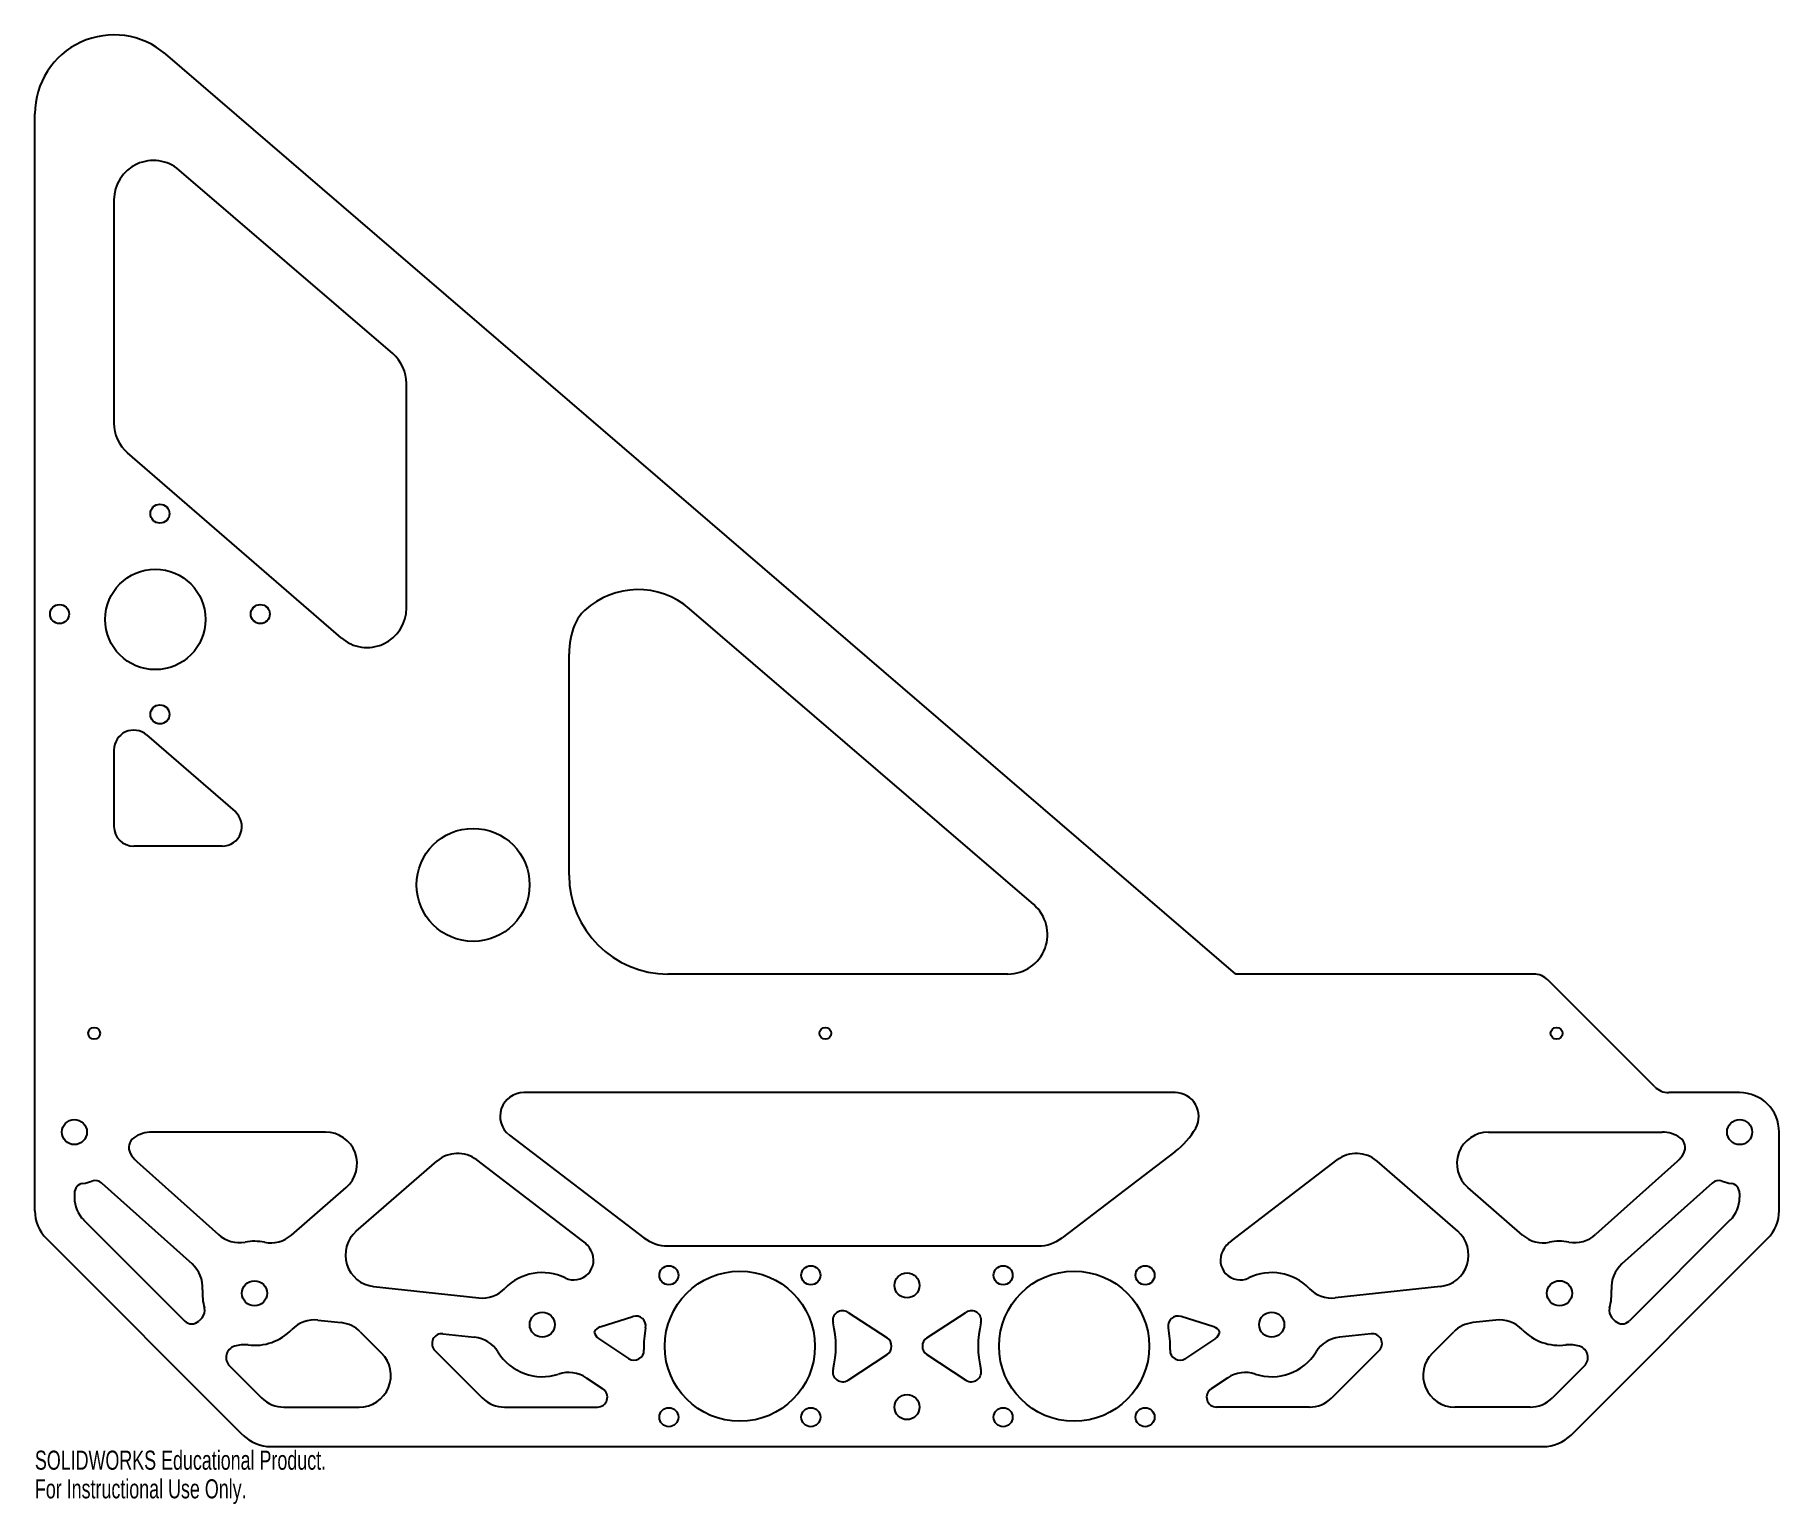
# Model space of a CAD drawing. Header units: millimetres. Extents: x -118 to 323, y -52 to 320.
import ezdxf

# ---------------------------------------------------------------- set-up
doc = ezdxf.new("R2010")
doc.units = ezdxf.units.MM
doc.styles.add('SLDTEXTSTYLE0', font='TXT', dxfattribs={"width": 0.7})

msp = doc.modelspace()

# ---------------------------------------------------------------- linework, layer by layer
at = {"color": 7, "linetype": 'Continuous', "lineweight": 25}
for p, q in [((185.85, 82.32), (-84.96, 315.19)), ((-118, 22.42), (-118, 300.02)), ((-27.45, 239.35), (-81.48, 285.82)), ((-98, 278.23), (-98, 221.77)), ((-23.97, 174.97), (-23.97, 231.77)), ((-40.51, 167.41), (-94.55, 214.21)), ((134.72, 99.9), (47.65, 174.78)), ((17.17, 107.32), (17.17, 163.36)), ((-89.73, 142.83), (-67.36, 123.46)), ((-98, 139.05), (-98, 119.68)), ((-70.63, 114.68), (-93, 114.68)), ((128.2, 82.32), (42.17, 82.32)), ((261.24, 82.32), (185.85, 82.32)), ((291.85, 53.78), (264.78, 80.86)), ((170.48, 52.32), (5.7, 52.32)), ((313.32, 52.32), (295.39, 52.32)), ((-44.48, 42.32), (-88.4, 42.32)), ((2.06, 41.55), (36.07, 15.57)), ((249.79, 42.32), (293.71, 42.32)), ((323.32, 22.42), (323.32, 42.32)), ((170.45, 37.35), (141.95, 15.57)), ((-92.21, 34.89), (-71.56, 16.4)), ((-36.68, 17.26), (-16.28, 34.95)), ((20.57, 14.83), (-6.19, 35.27)), ((184.74, 14.83), (211.5, 35.27)), ((241.99, 17.26), (221.6, 34.95)), ((297.53, 34.89), (276.87, 16.4)), ((-108, 26.85), (-108, 25.73)), ((-101.08, 29.41), (-78.23, 8.95)), ((-53.09, 16.25), (-39.23, 28.28)), ((258.41, 16.25), (244.55, 28.28)), ((306.4, 29.41), (283.54, 8.95)), ((313.32, 26.85), (313.32, 25.73)), ((-105.66, 20.08), (-80.08, -5.51)), ((310.97, 20.08), (285.39, -5.51)), ((-65.37, -34.35), (-115.07, 15.35)), ((42.14, 13.52), (135.88, 13.52)), ((270.69, -34.35), (320.39, 15.35)), ((-32.3, 3.26), (-5.7, 0.36)), ((237.62, 3.26), (211.01, 0.36)), ((25.01, -7.01), (33.33, -4.36)), ((87.73, -3.3), (97.64, -9.79)), ((107.67, -9.79), (117.58, -3.3)), ((180.31, -7.01), (171.99, -4.36)), ((-75.71, -4.68), (-76.54, -5.51)), ((-46.37, -5.26), (-40.49, -5.9)), ((-35.7, -8.2), (-30.28, -13.62)), ((-14.75, -8.71), (-6.78, -9.58)), ((220.07, -8.71), (212.1, -9.58)), ((235.59, -13.62), (241.01, -8.2)), ((251.68, -5.26), (245.8, -5.9)), ((281.03, -4.68), (281.85, -5.51)), ((-16.79, -12.97), (-4.82, -24.94)), ((24.6, -9.91), (32.22, -15)), ((180.72, -9.91), (173.1, -15)), ((222.11, -12.97), (210.13, -24.94)), ((-68.73, -16.85), (-60.64, -24.94)), ((87.73, -20.46), (97.64, -13.97)), ((107.67, -13.97), (117.58, -20.46)), ((274.04, -16.85), (265.96, -24.94)), ((21.5, -19.87), (25.74, -22.7)), ((183.82, -19.87), (179.58, -22.7)), ((-54.99, -27.28), (-35.93, -27.28)), ((0.84, -27.28), (24.35, -27.28)), ((204.48, -27.28), (180.97, -27.28)), ((260.3, -27.28), (241.25, -27.28)), ((-58.3, -37.28), (263.61, -37.28))]:
    msp.add_line(p, q, dxfattribs=at)
for centre, radius in [((-86.36, 198.84), 2.41), ((-87.52, 172.07), 12.7), ((-111.76, 173.44), 2.41), ((-60.96, 173.44), 2.41), ((-86.36, 148.04), 2.41), ((-7.12, 104.89), 14.29), ((-103, 67.32), 1.5), ((82, 67.32), 1.5), ((267, 67.32), 1.5), ((-108, 42.32), 3.17), ((313.32, 42.32), 3.18), ((-62.44, 1.52), 3.17), ((42.41, 6.08), 2.41), ((60.37, -11.88), 19), ((78.33, 6.08), 2.41), ((102.66, 3.52), 3.17), ((126.98, 6.08), 2.41), ((144.94, -11.88), 19), ((162.9, 6.08), 2.41), ((267.76, 1.52), 3.18), ((10.37, -6.42), 3.17), ((194.94, -6.42), 3.18), ((102.66, -27.28), 3.17), ((42.41, -29.84), 2.41), ((78.33, -29.84), 2.41), ((126.98, -29.84), 2.41), ((162.9, -29.84), 2.41)]:
    msp.add_circle(centre, radius, dxfattribs=at)
for centre, radius, start, end in [((-98, 300.02), 20, 49.308, 180), ((-88, 278.23), 10, 49.308, 180), ((-33.97, 231.77), 10, 0, 49.308), ((-88, 221.77), 10, 180, 229.1064), ((34.61, 159.62), 20, 49.308, 132.5038), ((-33.97, 174.97), 10, 229.1064, 0), ((27.85, 166.99), 10, 132.5038, 158.7416), ((37.17, 163.36), 20, 158.7416, 180), ((-93, 139.05), 5, 49.1064, 180), ((-93, 119.68), 5, 180, 270), ((-70.63, 119.68), 5, 270, 49.1064), ((42.17, 107.32), 25, 180, 270), ((128.2, 92.32), 10, 270, 49.308), ((261.24, 77.32), 5, 45, 90), ((295.39, 57.32), 5, 225, 270), ((5.7, 46.32), 6, 90, 232.6281), ((170.48, 46.32), 6, 330.3772, 90), ((313.32, 42.32), 10, 0, 90), ((-91.25, 38.43), 3, 124.7909, 209.0395), ((-88.4, 34.32), 8, 90, 124.7909), ((-44.48, 34.32), 8, 310.9474, 90), ((158.31, 53.24), 20, 307.3719, 330.3772), ((249.79, 34.32), 8, 90, 229.0526), ((293.71, 34.32), 8, 55.2091, 90), ((296.56, 38.43), 3, 330.9605, 55.2091), ((-86.88, 40.85), 8, 209.0395, 228.1538), ((-11.04, 28.91), 8, 52.6281, 130.9474), ((216.36, 28.91), 8, 49.0526, 127.3719), ((292.19, 40.85), 8, 311.8462, 330.9605), ((-105.5, 26.85), 2.5, 99.1773, 180), ((-108, 42.32), 13.18, 279.1773, 289.5683), ((-102.75, 27.55), 2.5, 48.1538, 109.5683), ((308.07, 27.55), 2.5, 70.4317, 131.8462), ((313.32, 42.32), 13.18, 250.4317, 260.8227), ((310.82, 26.85), 2.5, 0, 80.8227), ((-108, 22.42), 10, 180, 225), ((-100, 25.73), 8, 180, 225), ((305.32, 25.73), 8, 315, 0), ((313.32, 22.42), 10, 315, 0), ((-66.22, 22.36), 8, 228.1538, 280.2794), ((-62.44, 1.52), 13.17, 78.8217, 100.2794), ((-58.34, 22.29), 8, 258.8217, 310.9474), ((-31.43, 11.21), 8, 130.9474, 263.7733), ((15.71, 8.47), 8, 28.5417, 52.6281), ((42.14, 23.52), 10, 232.6281, 270), ((135.88, 23.52), 10, 270, 307.3719), ((189.6, 8.47), 8, 127.3719, 151.4583), ((236.75, 11.21), 8, 276.2267, 49.0526), ((263.65, 22.29), 8, 229.0526, 281.1783), ((267.76, 1.52), 13.18, 79.7206, 101.1783), ((271.54, 22.36), 8, 259.7206, 311.8462), ((-83.57, 2.99), 8, 356.0281, 48.1538), ((18.35, 9.91), 5, 243.973, 28.5417), ((186.97, 9.91), 5, 151.4583, 296.027), ((288.88, 2.99), 8, 131.8462, 183.9719), ((10.37, -6.42), 13.18, 63.973, 135.899), ((194.94, -6.42), 13.18, 44.101, 116.027), ((-62.44, 1.52), 13.18, 176.0281, 196.4145), ((-4.83, 8.31), 8, 263.7733, 315.899), ((210.15, 8.31), 8, 224.101, 276.2267), ((267.76, 1.52), 13.18, 343.5855, 3.9719), ((-77.48, -2.91), 2.5, 315, 16.4145), ((34.08, -6.74), 2.5, 348.9362, 107.6782), ((86.36, -5.39), 2.5, 56.765, 194.0266), ((118.95, -5.39), 2.5, 345.9734, 123.235), ((171.23, -6.74), 2.5, 72.3218, 191.0638), ((282.79, -2.91), 2.5, 163.5855, 225), ((-78.31, -3.74), 2.5, 225, 315), ((-62.44, 1.52), 13.17, 262.8743, 315.899), ((-47.24, -13.22), 8, 83.7733, 135.899), ((-41.35, -13.86), 8, 45, 83.7733), ((-15.02, -11.2), 2.5, 83.7733, 225), ((25.77, -9.39), 2.5, 107.6782, 153.6419), ((25.99, -7.83), 2.5, 190.2922, 236.2559), ((60.37, -11.88), 24.29, 168.9362, 182.2367), ((60.37, -11.88), 24.29, 345.9734, 14.0266), ((144.94, -11.88), 24.29, 165.9734, 194.0266), ((144.94, -11.88), 24.29, 357.7633, 11.0638), ((179.55, -9.39), 2.5, 26.3581, 72.3218), ((179.33, -7.83), 2.5, 303.7441, 349.7078), ((220.34, -11.2), 2.5, 315, 96.2267), ((246.67, -13.86), 8, 96.2267, 135), ((252.55, -13.22), 8, 44.101, 96.2267), ((267.76, 1.52), 13.18, 224.101, 277.1257), ((283.62, -3.74), 2.5, 225, 315), ((-66.61, -14.73), 3, 107.8844, 225), ((-65.07, -19.49), 8, 82.8743, 107.8844), ((-7.65, -17.53), 8, 31.6477, 83.7733), ((33.61, -12.92), 2.5, 236.2559, 2.2367), ((96.27, -11.88), 2.5, 303.235, 56.765), ((109.04, -11.88), 2.5, 123.235, 236.765), ((171.71, -12.92), 2.5, 177.7633, 303.7441), ((212.97, -17.53), 8, 96.2267, 148.3523), ((270.38, -19.49), 8, 72.1156, 97.1257), ((271.92, -14.73), 3, 315, 72.1156), ((-35.93, -19.28), 8, 270, 45), ((10.37, -6.42), 13.17, 211.6477, 288.3816), ((194.94, -6.42), 13.18, 251.6184, 328.3523), ((241.25, -19.28), 8, 135, 270), ((17.05, -26.52), 8, 56.2559, 108.3816), ((86.36, -18.37), 2.5, 165.9734, 303.235), ((118.95, -18.37), 2.5, 236.765, 14.0266), ((188.26, -26.52), 8, 71.6184, 123.7441), ((-54.99, -19.28), 8, 225, 270), ((0.84, -19.28), 8, 225, 270), ((24.35, -24.78), 2.5, 270, 56.2559), ((180.97, -24.78), 2.5, 123.7441, 270), ((204.48, -19.28), 8, 270, 315), ((260.3, -19.28), 8, 270, 315), ((-58.3, -27.28), 10, 225, 270), ((263.61, -27.28), 10, 270, 315)]:
    msp.add_arc(centre, radius, start, end, dxfattribs=at)

# ---------------------------------------------------------------- texts
at = {"color": 7, "linetype": 'Continuous', "char_height": 4.8336, "attachment_point": 1, "style": 'SLDTEXTSTYLE0'}
for s, insert in [('SOLIDWORKS Educational Product.', (-118, -38.3)), ('For Instructional Use Only.', (-118, -45.55))]:
    msp.add_mtext(s, dxfattribs=dict(at, insert=insert))

doc.saveas('drawing.dxf')
